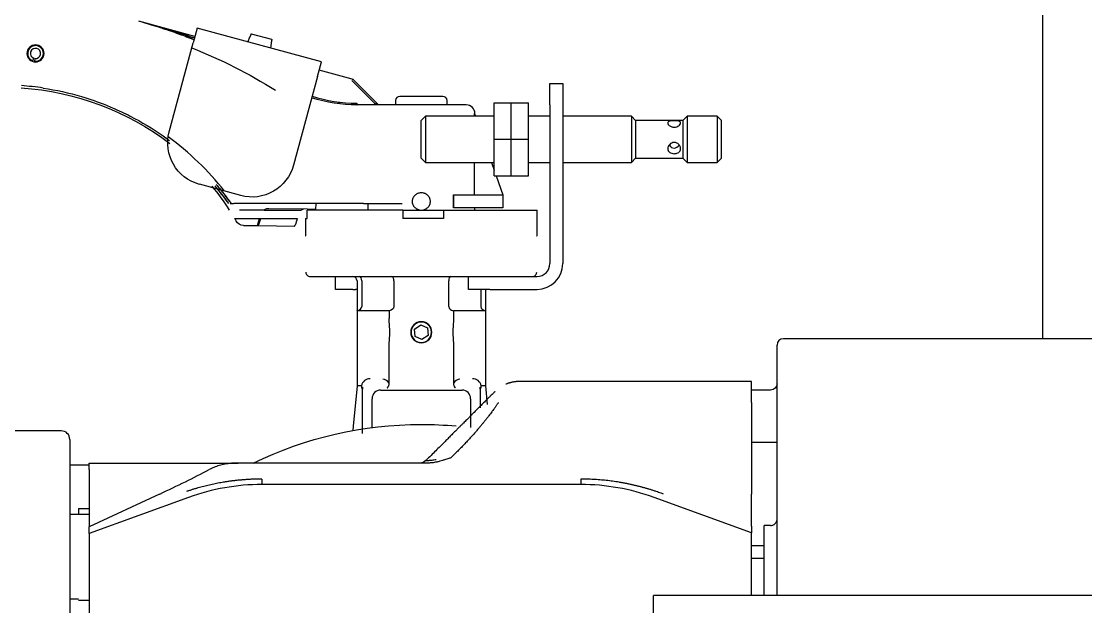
# Model space of a CAD drawing. Header units: millimetres. Extents: x 0 to 1189, y 0 to 841.
# Drawn here: x 152.09 to 168.64, y 502.67 to 511.77 of the extents above; entities that cross this region are included whole.
import ezdxf

# ---------------------------------------------------------------- set-up
doc = ezdxf.new("R2010")
doc.units = ezdxf.units.MM
doc.layers.add('2', color=7, linetype='CONTINUOUS', true_color=0xffffff)

msp = doc.modelspace()

# ---------------------------------------------------------------- linework, layer by layer
at = {"layer": '2', "color": 252, "linetype": 'Continuous'}
for p, q in [((167.977, 506.834), (167.977, 525.101)), ((154.79, 511.532), (153.917, 511.768)), ((154.79, 511.532), (153.917, 511.768)), ((154.825, 511.66), (154.764, 511.435)), ((154.825, 511.66), (154.764, 511.435)), ((156.755, 511.138), (154.825, 511.66)), ((156.755, 511.138), (154.825, 511.66)), ((155.983, 511.485), (155.667, 511.57)), ((155.983, 511.485), (155.667, 511.57)), ((154.389, 510.051), (154.764, 511.435)), ((154.389, 510.051), (154.764, 511.435)), ((155.64, 511.519), (155.613, 511.447)), ((155.64, 511.519), (155.613, 511.447)), ((155.642, 511.519), (155.64, 511.519)), ((155.642, 511.519), (155.64, 511.519)), ((155.967, 511.351), (155.981, 511.427)), ((155.967, 511.351), (155.981, 511.427)), ((155.979, 511.427), (155.981, 511.427)), ((155.979, 511.427), (155.981, 511.427)), ((152.262, 511.143), (152.266, 511.154)), ((152.262, 511.143), (152.266, 511.154)), ((152.266, 511.154), (152.281, 511.193)), ((152.266, 511.154), (152.281, 511.193)), ((152.296, 511.147), (152.294, 511.135)), ((152.296, 511.147), (152.294, 511.135)), ((152.301, 511.188), (152.296, 511.147)), ((152.301, 511.188), (152.296, 511.147)), ((156.694, 510.912), (156.755, 511.138)), ((156.694, 510.912), (156.755, 511.138)), ((156.694, 510.912), (156.32, 509.529)), ((156.694, 510.912), (156.32, 509.529)), ((157.235, 510.87), (156.721, 511.009)), ((157.235, 510.87), (156.721, 511.009)), ((157.228, 510.846), (157.582, 510.493)), ((157.228, 510.846), (157.582, 510.493)), ((157.634, 510.477), (157.25, 510.861)), ((157.634, 510.477), (157.25, 510.861)), ((160.31, 510.801), (160.51, 510.801)), ((160.31, 510.468), (160.31, 510.801)), ((160.51, 510.801), (160.51, 510.468)), ((157.978, 510.601), (157.977, 510.601)), ((157.978, 510.601), (157.977, 510.601)), ((158.643, 510.601), (157.978, 510.601)), ((158.643, 510.601), (157.978, 510.601)), ((157.01, 510.496), (157.01, 510.488)), ((157.01, 510.496), (157.01, 510.488)), ((157.412, 510.468), (157.31, 510.468)), ((157.412, 510.468), (157.31, 510.468)), ((158.059, 510.468), (157.412, 510.468)), ((158.059, 510.468), (157.412, 510.468)), ((157.636, 510.475), (157.634, 510.477)), ((157.636, 510.475), (157.634, 510.477)), ((157.657, 510.468), (157.648, 510.469)), ((157.657, 510.468), (157.648, 510.469)), ((157.91, 510.534), (157.91, 510.468)), ((157.91, 510.534), (157.91, 510.468)), ((159.01, 510.468), (158.059, 510.468)), ((159.01, 510.468), (158.059, 510.468)), ((158.71, 510.468), (158.71, 510.534)), ((158.71, 510.468), (158.71, 510.534)), ((160.31, 510.468), (160.31, 508.001)), ((160.51, 510.468), (160.51, 508.001)), ((159.137, 510.334), (159.152, 510.293)), ((159.137, 510.293), (159.137, 510.334)), ((159.137, 510.334), (159.152, 510.293)), ((159.137, 510.293), (159.137, 510.334)), ((159.143, 510.317), (159.143, 510.334)), ((159.143, 510.317), (159.143, 510.334)), ((159.137, 509.068), (159.137, 509.575)), ((159.137, 509.068), (159.137, 509.575)), ((159.401, 509.575), (159.443, 509.452)), ((159.401, 509.575), (159.443, 509.452)), ((155.502, 509.06), (154.859, 509.234)), ((155.502, 509.06), (154.859, 509.234)), ((159.473, 509.368), (159.577, 509.068)), ((159.473, 509.368), (159.577, 509.068)), ((158.81, 508.868), (158.81, 509.068)), ((158.81, 509.068), (158.81, 509.068)), ((158.81, 509.068), (159.577, 509.068)), ((158.81, 509.068), (158.81, 508.868)), ((158.81, 508.868), (158.81, 509.068)), ((158.81, 509.068), (159.577, 509.068)), ((158.81, 509.068), (158.81, 509.068)), ((158.81, 509.068), (158.81, 508.868)), ((159.577, 509.068), (159.577, 508.868)), ((159.577, 509.068), (159.577, 508.868)), ((157.412, 508.934), (155.392, 508.934)), ((157.412, 508.934), (155.392, 508.934)), ((156.671, 508.843), (156.673, 508.934)), ((156.671, 508.843), (156.673, 508.934)), ((157.412, 508.934), (158.011, 508.934)), ((157.412, 508.934), (158.011, 508.934)), ((157.477, 508.934), (157.477, 508.834)), ((157.477, 508.934), (157.477, 508.834)), ((155.866, 508.834), (155.48, 508.834)), ((155.866, 508.834), (155.48, 508.834)), ((155.866, 508.834), (156.441, 508.834)), ((155.866, 508.834), (156.441, 508.834)), ((156.538, 508.846), (155.94, 508.855)), ((156.538, 508.846), (155.94, 508.855)), ((156.533, 508.701), (156.533, 508.834)), ((156.533, 508.701), (156.533, 508.834)), ((158.023, 508.834), (156.533, 508.834)), ((158.023, 508.834), (156.533, 508.834)), ((156.671, 508.843), (156.538, 508.846)), ((156.671, 508.843), (156.538, 508.846)), ((158.023, 508.834), (158.023, 508.701)), ((158.024, 508.834), (158.023, 508.834)), ((158.023, 508.834), (158.023, 508.701)), ((158.024, 508.834), (158.023, 508.834)), ((158.024, 508.834), (158.024, 508.701)), ((158.024, 508.834), (158.655, 508.834)), ((158.024, 508.834), (158.024, 508.701)), ((158.024, 508.834), (158.655, 508.834)), ((158.655, 508.834), (158.655, 508.701)), ((158.655, 508.834), (158.655, 508.701)), ((158.655, 508.834), (160.11, 508.834)), ((158.655, 508.834), (160.11, 508.834)), ((158.81, 508.868), (158.81, 508.868)), ((159.577, 508.868), (158.81, 508.868)), ((159.577, 508.868), (158.81, 508.868)), ((158.81, 508.868), (158.81, 508.868)), ((159.143, 508.834), (159.143, 508.868)), ((159.143, 508.834), (159.143, 508.868)), ((160.11, 508.434), (160.11, 508.834)), ((160.11, 508.434), (160.11, 508.834)), ((155.498, 508.701), (155.544, 508.701)), ((155.498, 508.701), (155.544, 508.701)), ((155.542, 508.595), (155.762, 508.591)), ((155.542, 508.595), (155.762, 508.591)), ((155.544, 508.701), (155.794, 508.701)), ((155.544, 508.701), (155.794, 508.701)), ((155.762, 508.591), (155.794, 508.701)), ((155.762, 508.591), (155.794, 508.701)), ((155.762, 508.591), (155.776, 508.591)), ((155.762, 508.591), (155.776, 508.591)), ((155.776, 508.591), (156.34, 508.582)), ((155.776, 508.591), (156.34, 508.582)), ((155.784, 508.609), (155.813, 508.701)), ((155.784, 508.609), (155.813, 508.701)), ((155.794, 508.701), (155.813, 508.701)), ((155.794, 508.701), (155.813, 508.701)), ((155.813, 508.701), (156.381, 508.701)), ((155.813, 508.701), (156.381, 508.701)), ((156.51, 508.701), (156.51, 508.434)), ((156.51, 508.701), (156.51, 508.434)), ((156.51, 508.701), (156.533, 508.701)), ((156.51, 508.701), (156.533, 508.701)), ((158.655, 508.701), (158.023, 508.701)), ((158.655, 508.701), (158.023, 508.701)), ((156.51, 508.434), (156.515, 508.434)), ((156.51, 508.434), (156.515, 508.434)), ((160.104, 508.434), (160.105, 508.434)), ((160.104, 508.434), (160.105, 508.434)), ((160.11, 508.434), (160.105, 508.434)), ((160.11, 508.434), (160.105, 508.434)), ((156.582, 507.801), (159.043, 507.801)), ((156.582, 507.801), (159.043, 507.801)), ((156.977, 507.601), (156.977, 507.801)), ((159.043, 507.601), (159.043, 507.801)), ((159.043, 507.801), (159.377, 507.801)), ((159.377, 507.801), (160.11, 507.801)), ((157.243, 507.601), (156.977, 507.601)), ((157.243, 507.601), (157.284, 507.601)), ((157.31, 507.601), (157.284, 507.601)), ((157.31, 507.734), (157.31, 507.268)), ((157.31, 507.734), (157.31, 507.268)), ((157.383, 507.734), (157.383, 507.333)), ((157.383, 507.734), (157.383, 507.333)), ((157.883, 507.734), (157.883, 507.333)), ((157.883, 507.734), (157.883, 507.333)), ((158.737, 507.333), (158.737, 507.734)), ((158.737, 507.333), (158.737, 507.734)), ((159.377, 507.601), (159.043, 507.601)), ((159.237, 507.601), (159.237, 507.333)), ((159.237, 507.601), (159.237, 507.333)), ((159.31, 507.601), (159.31, 507.268)), ((159.31, 507.601), (159.31, 507.268)), ((159.377, 507.601), (160.11, 507.601)), ((157.31, 507.268), (157.31, 506.101)), ((157.81, 507.268), (157.31, 507.268)), ((157.31, 507.268), (157.31, 506.101)), ((157.81, 507.268), (157.31, 507.268)), ((157.81, 507.268), (157.81, 507.146)), ((157.81, 507.268), (157.81, 507.146)), ((158.81, 507.268), (158.81, 507.146)), ((159.31, 507.268), (158.81, 507.268)), ((158.81, 507.268), (158.81, 507.146)), ((159.31, 507.268), (158.81, 507.268)), ((159.31, 507.268), (159.31, 506.101)), ((159.31, 507.268), (159.31, 506.101)), ((158.206, 506.984), (158.301, 507.049)), ((158.206, 506.984), (158.301, 507.049)), ((158.215, 506.869), (158.206, 506.984)), ((158.215, 506.869), (158.206, 506.984)), ((158.301, 507.049), (158.405, 507)), ((158.301, 507.049), (158.405, 507)), ((158.405, 507), (158.414, 506.885)), ((158.405, 507), (158.414, 506.885)), ((158.319, 506.819), (158.215, 506.869)), ((158.319, 506.819), (158.215, 506.869)), ((158.414, 506.885), (158.319, 506.819)), ((158.414, 506.885), (158.319, 506.819)), ((168.81, 506.834), (163.943, 506.834)), ((157.81, 506.142), (157.81, 506.722)), ((157.81, 506.142), (157.81, 506.722)), ((158.81, 506.722), (158.81, 506.142)), ((158.81, 506.722), (158.81, 506.142)), ((163.843, 505.648), (163.843, 506.734)), ((157.31, 506.101), (157.25, 505.475)), ((157.31, 506.101), (157.25, 505.475)), ((157.379, 506.101), (157.31, 506.101)), ((157.379, 506.101), (157.31, 506.101)), ((159.31, 506.101), (159.241, 506.101)), ((159.31, 506.101), (159.241, 506.101)), ((159.31, 506.101), (159.335, 505.811)), ((159.31, 506.101), (159.335, 505.811)), ((163.443, 506.168), (159.831, 506.168)), ((163.443, 505.841), (163.443, 506.168)), ((157.677, 506.034), (158.943, 506.034)), ((157.677, 506.034), (158.943, 506.034)), ((163.743, 506.034), (163.443, 506.034)), ((157.543, 505.452), (157.543, 505.901)), ((157.543, 505.452), (157.543, 505.901)), ((159.077, 505.901), (159.077, 505.452)), ((159.077, 505.901), (159.077, 505.452)), ((163.443, 505.841), (163.443, 504.419)), ((163.843, 504.418), (163.843, 505.648)), ((157.25, 505.475), (157.243, 505.405)), ((157.25, 505.475), (157.243, 505.405)), ((152.71, 505.401), (148.443, 505.401)), ((152.843, 505.268), (152.843, 504.504)), ((163.843, 505.218), (163.443, 505.218)), ((153.143, 504.868), (152.843, 504.868)), ((153.143, 504.901), (155.461, 504.901)), ((153.143, 504.798), (153.143, 504.901)), ((153.143, 504.798), (153.143, 503.91)), ((158.423, 504.901), (155.461, 504.901)), ((152.843, 504.504), (152.843, 503.534)), ((160.789, 504.568), (155.831, 504.568)), ((154.24, 504.419), (153.143, 503.91)), ((154.691, 504.366), (153.143, 503.803)), ((163.443, 503.815), (161.929, 504.366)), ((163.443, 503.922), (163.443, 504.419)), ((163.843, 502.844), (163.843, 504.418)), ((153.143, 504.101), (152.843, 504.101)), ((152.977, 504.196), (153.143, 504.196)), ((152.977, 504.196), (152.977, 504.101)), ((153.143, 503.803), (153.143, 503.91)), ((153.143, 503.803), (153.143, 495.199)), ((163.443, 503.922), (163.443, 503.815)), ((163.443, 502.844), (163.443, 503.815)), ((163.743, 503.93), (163.643, 503.93)), ((163.643, 503.418), (163.643, 503.93)), ((163.443, 503.618), (163.643, 503.618)), ((163.643, 503.418), (163.443, 503.418)), ((163.643, 502.844), (163.643, 503.418)), ((152.843, 502.792), (152.977, 502.792)), ((170.92, 502.844), (161.92, 502.844)), ((161.92, 496.178), (161.92, 502.844)), ((152.977, 502.768), (153.143, 502.768))]:
    msp.add_line(p, q, dxfattribs=at)
at = {"layer": '2', "color": 60, "linetype": 'Continuous'}
for p, q in [((159.443, 510.501), (159.71, 510.501)), ((159.443, 509.934), (159.443, 510.501)), ((159.71, 510.501), (159.977, 510.501)), ((159.71, 509.934), (159.71, 510.501)), ((159.71, 509.934), (159.71, 510.501)), ((159.977, 509.934), (159.977, 510.501)), ((158.377, 510.293), (158.31, 510.227)), ((158.31, 509.642), (158.31, 510.227)), ((159.443, 510.293), (158.377, 510.293)), ((158.377, 510.293), (158.377, 509.575)), ((160.31, 510.293), (159.977, 510.293)), ((161.577, 510.293), (160.51, 510.293)), ((161.643, 510.227), (161.577, 510.293)), ((161.577, 510.293), (161.577, 510.245)), ((161.577, 510.245), (161.577, 509.575)), ((162.377, 510.227), (161.643, 510.227)), ((161.643, 510.227), (161.643, 510.187)), ((162.443, 510.293), (162.377, 510.227)), ((162.377, 510.227), (162.377, 510.187)), ((162.91, 510.293), (162.443, 510.293)), ((162.443, 510.293), (162.443, 509.575)), ((162.977, 510.227), (162.91, 510.293)), ((162.91, 510.293), (162.91, 510.245)), ((162.91, 510.245), (162.91, 509.575)), ((162.977, 510.187), (162.977, 510.227)), ((161.643, 510.187), (161.643, 509.642)), ((162.377, 510.187), (162.377, 509.642)), ((162.977, 509.642), (162.977, 510.187)), ((159.443, 509.934), (159.71, 509.934)), ((159.443, 509.368), (159.443, 509.934)), ((159.71, 509.934), (159.977, 509.934)), ((159.71, 509.368), (159.71, 509.934)), ((159.71, 509.368), (159.71, 509.934)), ((159.977, 509.368), (159.977, 509.934)), ((158.31, 509.642), (158.377, 509.575)), ((158.377, 509.575), (159.443, 509.575)), ((159.977, 509.575), (160.31, 509.575)), ((160.51, 509.575), (161.577, 509.575)), ((161.577, 509.575), (161.643, 509.642)), ((161.643, 509.642), (162.377, 509.642)), ((162.377, 509.642), (162.443, 509.575)), ((162.443, 509.575), (162.91, 509.575)), ((162.91, 509.575), (162.977, 509.642)), ((159.443, 509.368), (159.71, 509.368)), ((159.71, 509.368), (159.977, 509.368))]:
    msp.add_line(p, q, dxfattribs=at)
at = {"layer": '2', "color": 252, "linetype": 'Continuous', "extrusion": (0, 0, -1)}
for centre, radius in [((-152.31, 511.268), 0.133), ((-152.31, 511.268), 0.133), ((-158.31, 506.934), 0.164), ((-158.31, 506.934), 0.164), ((-158.31, 506.934), 0.159), ((-158.31, 506.934), 0.159)]:
    msp.add_circle(centre, radius, dxfattribs=at)
at = {"layer": '2', "color": 252, "linetype": 'Continuous'}
for centre, radius, start, end in [((151.783, 503.88), 8.171, 68.6292, 74.8556), ((151.783, 503.88), 8.171, 69.0519, 74.8556), ((152.31, 511.268), 0.122, 263.1804, 248.7804), ((152.31, 511.268), 0.122, 263.1804, 248.7804), ((152.31, 511.268), 0.08, 263.1804, 248.7804), ((152.31, 511.268), 0.08, 263.1804, 248.7804), ((157.308, 512.726), 2.233, 251.8106, 270), ((157.308, 512.726), 2.233, 251.8106, 270), ((157.977, 510.534), 0.0667, 90, 180), ((157.977, 510.534), 0.0667, 90, 180), ((158.643, 510.534), 0.0667, 0, 90), ((158.643, 510.534), 0.0667, 0, 90), ((159.01, 510.334), 0.133, 0, 90), ((159.01, 510.334), 0.133, 0, 90), ((151.787, 506.411), 4.4, 38.1366, 54.0013), ((151.787, 506.411), 4.4, 38.1366, 54.0013), ((155.938, 508.722), 0.133, 89.0744, 122.6376), ((155.938, 508.722), 0.133, 89.0744, 122.6376), ((160.11, 508.001), 0.2, 270, 0), ((160.11, 508.001), 0.4, 270, 0), ((157.243, 507.734), 0.0667, 0, 90), ((157.243, 507.734), 0.0667, 0, 90), ((163.943, 506.734), 0.1, 90, 180), ((157.677, 505.901), 0.133, 90, 180), ((157.677, 505.901), 0.133, 90, 180), ((158.943, 505.901), 0.133, 0, 90), ((158.943, 505.901), 0.133, 0, 90), ((152.71, 505.268), 0.133, 0, 90), ((155.831, 501.234), 3.333, 90, 110), ((160.789, 501.234), 3.333, 70, 90)]:
    msp.add_arc(centre, radius, start, end, dxfattribs=at)
at = {"layer": '2', "color": 252, "linetype": 'Continuous', "extrusion": (0, 0, -1)}
for centre, radius, start, end in [((-151.783, 503.88), 8.038, 111.6034, 121.9787), ((-151.783, 503.88), 8.038, 111.6034, 121.9787), ((-151.787, 506.411), 4.333, 93.9905, 127.1024), ((-151.787, 506.411), 4.333, 93.9905, 127.1024), ((-157.226, 510.838), 0.0333, 105.1444, 135), ((-157.226, 510.838), 0.0333, 105.1444, 135), ((-157.31, 512.734), 2.267, 270, 288.1449), ((-157.31, 512.734), 2.267, 270, 288.1449), ((-155.033, 509.877), 0.667, 285.1444, 15.1444), ((-155.033, 509.877), 0.667, 285.1444, 15.1444), ((-155.677, 509.703), 0.667, 195.1444, 285.1444), ((-155.677, 509.703), 0.667, 195.1444, 285.1444), ((-151.416, 506.28), 4.667, 141.2023, 146.8221), ((-151.416, 506.28), 4.667, 141.2023, 146.8221), ((-151.787, 506.411), 4.333, 139.8029, 144.3952), ((-151.787, 506.411), 4.333, 140.6645, 144.3952), ((-151.416, 506.28), 4.667, 148.757, 149.338), ((-151.416, 506.28), 4.667, 148.757, 149.338), ((-155.545, 508.728), 0.133, 270.9256, 329.338), ((-155.545, 508.728), 0.133, 270.9256, 329.338), ((-163.743, 506.134), 0.1, 180, 270), ((-158.31, 499.501), 6, 64.1588, 90), ((-158.31, 499.501), 6, 90, 95.1638), ((-158.288, 505.034), 0.133, 225.0001, 270.0001)]:
    msp.add_arc(centre, radius, start, end, dxfattribs=at)
at = {"layer": '2', "color": 252, "linetype": 'Continuous'}
for centre, major_axis, ratio, start_param, end_param in [((151.787, 506.411), (0.483, 4.34), 1, 6.246535, 6.3244), ((151.787, 506.411), (0.483, 4.34), 1, 6.246535, 6.3244), ((157.563, 510.501), (-0.0708, 0.0237), 0.02637, 1.85007, 3.194467), ((157.563, 510.501), (-0.0708, 0.0237), 0.02637, 1.85007, 3.194467), ((155.784, 508.618), (0.0076, 0.0265), 0.097531, 3.163175, 4.389575), ((155.784, 508.618), (0.0076, 0.0265), 0.097531, 3.163175, 4.389575), ((157.799, 499.888), (0.663, 11.697), 0.244604, 0.73151, 0.744588), ((157.799, 499.888), (0.663, 11.697), 0.244604, 0.73151, 0.744588), ((157.354, 507.734), (0, 0.0667), 0.433232, 4.712389, 6.283185), ((157.354, 507.734), (0, 0.0667), 0.433232, 4.712389, 6.283185), ((157.854, 507.734), (0, 0.0667), 0.433232, 4.712389, 6.283185), ((157.854, 507.734), (0, 0.0667), 0.433232, 4.712389, 6.283185), ((158.766, 507.734), (0, 0.0667), 0.433232, 0, 1.570796), ((158.766, 507.734), (0, 0.0667), 0.433232, 0, 1.570796), ((157.291, 507.333), (0.0914, 0), 0.729537, 4.917111, 6.283185), ((157.291, 507.333), (0.0914, 0), 0.729537, 4.917111, 6.283185), ((158.829, 507.333), (-0.0914, 0), 0.729537, 0, 1.366074), ((158.829, 507.333), (-0.0914, 0), 0.729537, 0, 1.366074), ((159.329, 507.333), (-0.0914, 0), 0.729537, 0, 1.366074), ((159.329, 507.333), (-0.0914, 0), 0.729537, 0, 1.366074), ((157.516, 506.077), (-0.128, 0.056), 0.946928, 5.104262, 6.532888), ((157.516, 506.077), (-0.128, 0.056), 0.946928, 5.104262, 6.532888), ((157.705, 506.07), (0, 0.133), 0.9375, 5.28226, 6.248279), ((157.705, 506.07), (0, 0.133), 0.9375, 5.28226, 6.248279), ((158.915, 506.07), (0, 0.133), 0.9375, 0.034907, 1.000925), ((158.915, 506.07), (0, 0.133), 0.9375, 0.034907, 1.000925), ((159.104, 506.077), (0.128, 0.056), 0.946928, 6.033483, 7.462108), ((159.104, 506.077), (0.128, 0.056), 0.946928, 6.033483, 7.462108), ((152.93, 504.419), (3.346, 1.35), 0.144305, 5.05597, 5.323572)]:
    msp.add_ellipse(centre, major_axis=major_axis, ratio=ratio, start_param=start_param, end_param=end_param, dxfattribs=at)
at = {"layer": '2', "color": 60, "linetype": 'Continuous'}
msp.add_ellipse((162.243, 509.934), major_axis=(0, 0.137), ratio=0.732051, start_param=2.309465, end_param=4.000034, dxfattribs=at)
at = {"layer": '2', "color": 252, "linetype": 'Continuous', "extrusion": (0, 0, -1)}
msp.add_ellipse((157.791, 507.333), major_axis=(0.0914, 0), ratio=0.729537, start_param=0, end_param=1.366074, dxfattribs=at)
msp.add_ellipse((157.791, 507.333), major_axis=(0.0914, 0), ratio=0.729537, start_param=0, end_param=1.366074, dxfattribs=at)
at = {"layer": '2', "color": 252, "linetype": 'Continuous'}
for points, degree in [([(154.075, 511.724), (154.167, 511.698), (154.259, 511.672), (154.35, 511.644)], 3), ([(154.075, 511.724), (154.128, 511.709), (154.182, 511.694), (154.235, 511.678)], 3), ([(154.236, 511.678), (154.197, 511.689), (154.158, 511.701), (154.12, 511.712)], 3), ([(155.223, 509.105), (155.267, 509.049), (155.309, 508.992), (155.35, 508.934)], 3), ([(155.763, 508.595), (155.776, 508.591)], 1), ([(155.763, 508.595), (155.776, 508.591)], 1), ([(159.833, 506.168), (159.725, 506.168), (159.625, 506.126)], 2), ([(157.395, 506.082), (157.395, 506.068), (157.395, 506.048)], 2), ([(157.395, 506.082), (157.395, 506.068), (157.395, 506.048)], 2), ([(159.225, 506.047), (159.225, 506.057), (159.225, 506.075), (159.225, 506.082)], 2), ([(159.225, 506.047), (159.225, 506.057), (159.225, 506.075), (159.225, 506.082)], 2), ([(159.225, 506.047), (159.225, 505.951), (159.225, 505.855), (159.225, 505.759)], 3), ([(159.225, 506.047), (159.225, 505.951), (159.225, 505.855), (159.225, 505.759)], 3), ([(159.506, 505.836), (159.504, 505.833), (159.5, 505.827), (159.492, 505.815), (159.482, 505.8), (159.47, 505.784), (159.457, 505.765), (159.442, 505.744), (159.424, 505.72), (159.405, 505.695), (159.384, 505.667), (159.361, 505.637), (159.336, 505.604), (159.309, 505.57), (159.279, 505.533), (159.247, 505.494), (159.213, 505.453), (159.176, 505.409), (159.136, 505.363), (159.093, 505.316), (159.048, 505.265), (158.999, 505.213), (158.947, 505.158), (158.891, 505.102), (158.832, 505.043), (158.79, 505.002), (158.769, 504.982)], 3), ([(159.509, 505.841), (159.508, 505.84), (159.508, 505.839), (159.507, 505.838), (159.506, 505.837), (159.506, 505.836)], 3), ([(159.128, 505.686), (159.126, 505.684), (159.122, 505.679), (159.113, 505.67), (159.102, 505.66), (159.089, 505.647), (159.075, 505.632), (159.058, 505.615), (159.038, 505.596), (159.017, 505.574), (158.992, 505.549), (158.964, 505.522), (158.933, 505.491), (158.899, 505.457), (158.861, 505.418), (158.818, 505.376), (158.772, 505.329), (158.721, 505.278), (158.665, 505.222), (158.603, 505.161), (158.535, 505.093), (158.462, 505.019), (158.41, 504.967), (158.382, 504.94)], 3), ([(159.132, 505.689), (159.131, 505.689), (159.131, 505.688), (159.13, 505.687), (159.129, 505.686), (159.128, 505.686)], 3), ([(155.461, 504.901), (155.443, 504.901), (155.407, 504.9), (155.355, 504.897), (155.306, 504.891), (155.258, 504.883), (155.212, 504.873), (155.168, 504.862), (155.125, 504.849), (155.085, 504.834), (155.046, 504.817), (155.021, 504.805), (155.009, 504.798)], 3), ([(162.076, 504.419), (162.064, 504.424), (162.038, 504.432), (162.001, 504.445), (161.976, 504.454), (161.963, 504.458)], 3), ([(152.843, 503.534), (152.843, 503.437), (152.843, 503.25), (152.843, 502.99), (152.843, 502.749), (152.843, 502.525), (152.843, 502.317), (152.843, 502.123), (152.843, 501.944), (152.843, 501.777), (152.843, 501.623), (152.843, 501.48), (152.843, 501.347), (152.843, 501.224), (152.843, 501.112), (152.843, 501.008), (152.843, 500.89), (152.843, 500.754), (152.843, 500.603), (152.843, 500.439), (152.843, 500.253), (152.843, 500.038), (152.843, 499.792), (152.843, 499.602), (152.843, 499.501)], 3)]:
    msp.add_open_spline(points, degree=degree, dxfattribs=at)
for points, knots in [([(154.779, 511.509), (154.703, 511.534), (154.552, 511.583), (154.332, 511.65), (154.188, 511.692), (154.12, 511.712)], [0, 0, 0, 0, 0.345445, 0.69089, 1, 1, 1, 1]), ([(154.253, 511.669), (154.276, 511.662), (154.316, 511.649), (154.356, 511.636), (154.373, 511.63)], [0, 0, 0, 0, 0.568733, 1, 1, 1, 1]), ([(154.253, 511.669), (154.276, 511.662), (154.316, 511.649), (154.356, 511.636), (154.373, 511.63)], [0, 0, 0, 0, 0.568733, 1, 1, 1, 1]), ([(154.779, 511.509), (154.703, 511.534), (154.561, 511.58), (154.417, 511.624), (154.35, 511.644)], [0, 0, 0, 0, 0.529687, 1, 1, 1, 1]), ([(154.489, 511.59), (154.508, 511.584), (154.602, 511.55), (154.695, 511.515), (154.769, 511.486)], [0, 0, 0, 0, 0.202619, 1, 1, 1, 1]), ([(154.489, 511.59), (154.508, 511.584), (154.602, 511.55), (154.695, 511.515), (154.769, 511.486)], [0, 0, 0, 0, 0.202619, 1, 1, 1, 1]), ([(155.667, 511.57), (155.666, 511.571), (155.664, 511.571), (155.661, 511.569), (155.66, 511.568), (155.659, 511.566)], [0, 0, 0, 0, 0.5, 0.5, 1, 1, 1, 1]), ([(155.667, 511.57), (155.666, 511.571), (155.664, 511.571), (155.661, 511.569), (155.66, 511.568), (155.659, 511.566)], [0, 0, 0, 0, 0.5, 0.5, 1, 1, 1, 1]), ([(155.988, 511.477), (155.988, 511.479), (155.988, 511.481), (155.986, 511.484), (155.984, 511.485), (155.983, 511.485)], [0, 0, 0, 0, 0.5, 0.5, 1, 1, 1, 1]), ([(155.988, 511.477), (155.988, 511.479), (155.988, 511.481), (155.986, 511.484), (155.984, 511.485), (155.983, 511.485)], [0, 0, 0, 0, 0.5, 0.5, 1, 1, 1, 1]), ([(152.429, 510.73), (152.63, 510.7), (152.964, 510.626), (153.317, 510.503), (153.569, 510.399), (153.692, 510.341), (153.783, 510.294)], [0, 0, 0, 0, 0.428571, 0.714286, 0.785714, 1, 1, 1, 1]), ([(152.429, 510.73), (152.63, 510.7), (152.964, 510.626), (153.317, 510.503), (153.569, 510.399), (153.692, 510.341), (153.783, 510.294)], [0, 0, 0, 0, 0.428571, 0.714286, 0.785714, 1, 1, 1, 1]), ([(157.01, 510.496), (157.01, 510.496), (157.011, 510.497), (157.016, 510.497), (157.022, 510.497), (157.031, 510.497), (157.038, 510.498), (157.043, 510.498)], [0, 0, 0, 0, 0.214286, 0.428571, 0.571429, 0.714286, 1, 1, 1, 1]), ([(157.01, 510.496), (157.01, 510.496), (157.011, 510.497), (157.016, 510.497), (157.022, 510.497), (157.031, 510.497), (157.038, 510.498), (157.043, 510.498)], [0, 0, 0, 0, 0.214286, 0.428571, 0.571429, 0.714286, 1, 1, 1, 1]), ([(157.308, 510.493), (157.308, 510.485), (157.309, 510.479), (157.309, 510.47), (157.31, 510.468), (157.31, 510.468)], [0, 0, 0, 0, 0.5, 0.5, 1, 1, 1, 1]), ([(157.308, 510.493), (157.308, 510.485), (157.309, 510.479), (157.309, 510.47), (157.31, 510.468), (157.31, 510.468)], [0, 0, 0, 0, 0.5, 0.5, 1, 1, 1, 1]), ([(157.582, 510.493), (157.582, 510.488), (157.582, 510.481), (157.583, 510.473), (157.583, 510.469), (157.584, 510.468), (157.584, 510.468)], [0, 0, 0, 0, 0.285714, 0.571429, 0.714286, 1, 1, 1, 1]), ([(157.582, 510.493), (157.582, 510.488), (157.582, 510.481), (157.583, 510.473), (157.583, 510.469), (157.584, 510.468), (157.584, 510.468)], [0, 0, 0, 0, 0.285714, 0.571429, 0.714286, 1, 1, 1, 1]), ([(153.783, 510.294), (153.96, 510.203), (154.166, 510.079), (154.361, 509.938), (154.394, 509.914)], [0, 0, 0, 0, 0.831653, 1, 1, 1, 1]), ([(153.783, 510.294), (153.96, 510.203), (154.153, 510.087), (154.335, 509.957), (154.355, 509.942)], [0, 0, 0, 0, 0.891367, 1, 1, 1, 1]), ([(155.121, 509.231), (155.137, 509.211), (155.217, 509.115), (155.293, 509.015), (155.35, 508.934)], [0, 0, 0, 0, 0.203065, 1, 1, 1, 1]), ([(158.282, 508.833), (158.273, 508.834), (158.265, 508.837), (158.253, 508.842), (158.249, 508.844), (158.241, 508.848), (158.237, 508.85), (158.226, 508.858), (158.219, 508.864), (158.206, 508.876), (158.2, 508.883), (158.193, 508.895), (158.191, 508.898), (158.186, 508.906), (158.184, 508.911), (158.179, 508.923), (158.177, 508.932), (158.174, 508.945), (158.173, 508.949), (158.172, 508.958), (158.172, 508.963), (158.172, 508.976), (158.173, 508.985), (158.176, 508.999), (158.177, 509.003), (158.179, 509.012), (158.182, 509.02), (158.186, 509.028), (158.191, 509.036), (158.193, 509.04), (158.2, 509.052), (158.206, 509.059), (158.219, 509.071), (158.226, 509.077), (158.241, 509.087), (158.249, 509.091), (158.261, 509.096), (158.266, 509.098), (158.274, 509.101), (158.279, 509.102), (158.292, 509.104), (158.301, 509.105), (158.319, 509.105), (158.328, 509.104), (158.341, 509.102), (158.346, 509.101), (158.354, 509.098), (158.359, 509.097), (158.371, 509.091), (158.379, 509.087), (158.39, 509.08), (158.394, 509.077), (158.401, 509.071), (158.404, 509.068), (158.414, 509.059), (158.419, 509.052), (158.43, 509.037), (158.434, 509.029), (158.439, 509.016), (158.44, 509.012), (158.443, 509.003), (158.444, 508.999), (158.447, 508.986), (158.448, 508.977), (158.448, 508.968)], [0, 0, 0, 0, 0.041374, 0.041374, 0.063161, 0.063161, 0.084948, 0.084948, 0.128522, 0.128522, 0.172096, 0.172096, 0.193883, 0.193883, 0.21567, 0.21567, 0.259244, 0.259244, 0.281031, 0.281031, 0.302818, 0.302818, 0.346391, 0.346391, 0.368178, 0.368178, 0.389965, 0.411752, 0.411752, 0.433539, 0.433539, 0.477113, 0.477113, 0.520687, 0.520687, 0.564261, 0.564261, 0.586048, 0.586048, 0.607835, 0.607835, 0.651409, 0.651409, 0.694983, 0.694983, 0.71677, 0.71677, 0.738557, 0.738557, 0.78213, 0.78213, 0.803917, 0.803917, 0.825704, 0.825704, 0.869278, 0.869278, 0.912852, 0.912852, 0.934639, 0.934639, 0.956426, 0.956426, 1, 1, 1, 1]), ([(158.282, 508.833), (158.273, 508.834), (158.265, 508.837), (158.253, 508.842), (158.249, 508.844), (158.241, 508.848), (158.237, 508.85), (158.226, 508.858), (158.219, 508.864), (158.206, 508.876), (158.2, 508.883), (158.193, 508.895), (158.191, 508.898), (158.186, 508.906), (158.184, 508.911), (158.179, 508.923), (158.177, 508.932), (158.174, 508.945), (158.173, 508.949), (158.172, 508.958), (158.172, 508.963), (158.172, 508.976), (158.173, 508.985), (158.176, 508.999), (158.177, 509.003), (158.179, 509.012), (158.182, 509.02), (158.186, 509.028), (158.191, 509.036), (158.193, 509.04), (158.2, 509.052), (158.206, 509.059), (158.219, 509.071), (158.226, 509.077), (158.241, 509.087), (158.249, 509.091), (158.261, 509.096), (158.266, 509.098), (158.274, 509.101), (158.279, 509.102), (158.292, 509.104), (158.301, 509.105), (158.319, 509.105), (158.328, 509.104), (158.341, 509.102), (158.346, 509.101), (158.354, 509.098), (158.359, 509.097), (158.371, 509.091), (158.379, 509.087), (158.39, 509.08), (158.394, 509.077), (158.401, 509.071), (158.404, 509.068), (158.414, 509.059), (158.419, 509.052), (158.43, 509.037), (158.434, 509.029), (158.439, 509.016), (158.44, 509.012), (158.443, 509.003), (158.444, 508.999), (158.447, 508.986), (158.448, 508.977), (158.448, 508.968)], [0, 0, 0, 0, 0.041374, 0.041374, 0.063161, 0.063161, 0.084948, 0.084948, 0.128522, 0.128522, 0.172096, 0.172096, 0.193883, 0.193883, 0.21567, 0.21567, 0.259244, 0.259244, 0.281031, 0.281031, 0.302818, 0.302818, 0.346391, 0.346391, 0.368178, 0.368178, 0.389965, 0.411752, 0.411752, 0.433539, 0.433539, 0.477113, 0.477113, 0.520687, 0.520687, 0.564261, 0.564261, 0.586048, 0.586048, 0.607835, 0.607835, 0.651409, 0.651409, 0.694983, 0.694983, 0.71677, 0.71677, 0.738557, 0.738557, 0.78213, 0.78213, 0.803917, 0.803917, 0.825704, 0.825704, 0.869278, 0.869278, 0.912852, 0.912852, 0.934639, 0.934639, 0.956426, 0.956426, 1, 1, 1, 1]), ([(155.338, 508.934), (155.346, 508.934), (155.354, 508.934), (155.372, 508.934), (155.382, 508.934), (155.392, 508.934)], [0, 0, 0, 0, 0.489551, 0.489551, 1, 1, 1, 1]), ([(155.35, 508.934), (155.354, 508.934), (155.358, 508.934), (155.372, 508.934), (155.382, 508.934), (155.392, 508.934)], [0, 0, 0, 0, 0.324325, 0.324325, 1, 1, 1, 1]), ([(158.448, 508.968), (158.448, 508.958), (158.447, 508.949), (158.444, 508.936), (158.443, 508.932), (158.441, 508.923), (158.439, 508.919), (158.434, 508.906), (158.43, 508.898), (158.422, 508.887), (158.419, 508.884), (158.414, 508.877), (158.411, 508.873), (158.401, 508.864), (158.394, 508.858), (158.383, 508.85), (158.379, 508.848), (158.371, 508.844), (158.363, 508.84), (158.354, 508.837), (158.348, 508.835), (158.346, 508.834), (158.343, 508.834)], [0, 0, 0, 0, 0.14794, 0.14794, 0.22191, 0.22191, 0.29588, 0.29588, 0.44382, 0.44382, 0.51779, 0.51779, 0.59176, 0.59176, 0.7397, 0.7397, 0.81367, 0.81367, 0.88764, 0.96161, 0.96161, 1, 1, 1, 1]), ([(158.448, 508.968), (158.448, 508.958), (158.447, 508.949), (158.444, 508.936), (158.443, 508.932), (158.441, 508.923), (158.439, 508.919), (158.434, 508.906), (158.43, 508.898), (158.422, 508.887), (158.419, 508.884), (158.414, 508.877), (158.411, 508.873), (158.401, 508.864), (158.394, 508.858), (158.383, 508.85), (158.379, 508.848), (158.371, 508.844), (158.363, 508.84), (158.354, 508.837), (158.348, 508.835), (158.346, 508.834), (158.343, 508.834)], [0, 0, 0, 0, 0.14794, 0.14794, 0.22191, 0.22191, 0.29588, 0.29588, 0.44382, 0.44382, 0.51779, 0.51779, 0.59176, 0.59176, 0.7397, 0.7397, 0.81367, 0.81367, 0.88764, 0.96161, 0.96161, 1, 1, 1, 1]), ([(156.482, 508.846), (156.474, 508.847), (156.467, 508.846), (156.454, 508.841), (156.447, 508.838), (156.441, 508.834)], [0, 0, 0, 0, 0.5, 0.5, 1, 1, 1, 1]), ([(156.482, 508.846), (156.474, 508.847), (156.467, 508.846), (156.454, 508.841), (156.447, 508.838), (156.441, 508.834)], [0, 0, 0, 0, 0.5, 0.5, 1, 1, 1, 1]), ([(155.406, 508.701), (155.406, 508.701), (155.408, 508.701), (155.417, 508.701), (155.424, 508.701), (155.45, 508.701), (155.473, 508.701), (155.498, 508.701)], [0, 0, 0, 0, 0.25, 0.25, 0.5, 0.5, 1, 1, 1, 1]), ([(155.406, 508.701), (155.406, 508.701), (155.408, 508.701), (155.417, 508.701), (155.424, 508.701), (155.45, 508.701), (155.473, 508.701), (155.498, 508.701)], [0, 0, 0, 0, 0.25, 0.25, 0.5, 0.5, 1, 1, 1, 1]), ([(156.34, 508.582), (156.34, 508.582), (156.341, 508.584), (156.344, 508.59), (156.346, 508.594), (156.347, 508.599)], [0, 0, 0, 0, 0.5, 0.5, 1, 1, 1, 1]), ([(156.34, 508.582), (156.34, 508.582), (156.341, 508.584), (156.344, 508.59), (156.346, 508.594), (156.347, 508.599)], [0, 0, 0, 0, 0.5, 0.5, 1, 1, 1, 1]), ([(156.515, 507.868), (156.515, 507.859), (156.517, 507.85), (156.524, 507.834), (156.529, 507.827), (156.541, 507.814), (156.548, 507.809), (156.564, 507.803), (156.573, 507.801), (156.582, 507.801)], [0, 0, 0, 0, 0.25, 0.25, 0.5, 0.5, 0.75, 0.75, 1, 1, 1, 1]), ([(156.515, 507.868), (156.515, 507.859), (156.517, 507.85), (156.524, 507.834), (156.529, 507.827), (156.541, 507.814), (156.548, 507.809), (156.564, 507.803), (156.573, 507.801), (156.582, 507.801)], [0, 0, 0, 0, 0.25, 0.25, 0.5, 0.5, 0.75, 0.75, 1, 1, 1, 1]), ([(160.038, 507.801), (160.047, 507.801), (160.056, 507.803), (160.072, 507.809), (160.079, 507.814), (160.091, 507.827), (160.096, 507.834), (160.103, 507.85), (160.105, 507.859), (160.105, 507.868)], [0, 0, 0, 0, 0.25, 0.25, 0.5, 0.5, 0.75, 0.75, 1, 1, 1, 1]), ([(157.81, 506.722), (157.81, 506.758), (157.812, 506.793), (157.817, 506.863), (157.82, 506.898), (157.821, 506.969), (157.818, 507.004), (157.812, 507.075), (157.81, 507.11), (157.81, 507.146)], [0, 0, 0, 0, 0.25, 0.25, 0.5, 0.5, 0.75, 0.75, 1, 1, 1, 1]), ([(157.81, 506.722), (157.81, 506.758), (157.812, 506.793), (157.817, 506.863), (157.82, 506.898), (157.821, 506.969), (157.818, 507.004), (157.812, 507.075), (157.81, 507.11), (157.81, 507.146)], [0, 0, 0, 0, 0.25, 0.25, 0.5, 0.5, 0.75, 0.75, 1, 1, 1, 1]), ([(158.81, 507.146), (158.81, 507.111), (158.808, 507.076), (158.803, 507.005), (158.8, 506.97), (158.799, 506.9), (158.802, 506.864), (158.808, 506.794), (158.81, 506.758), (158.81, 506.722)], [0, 0, 0, 0, 0.25, 0.25, 0.5, 0.5, 0.75, 0.75, 1, 1, 1, 1]), ([(158.81, 507.146), (158.81, 507.111), (158.808, 507.076), (158.803, 507.005), (158.8, 506.97), (158.799, 506.9), (158.802, 506.864), (158.808, 506.794), (158.81, 506.758), (158.81, 506.722)], [0, 0, 0, 0, 0.25, 0.25, 0.5, 0.5, 0.75, 0.75, 1, 1, 1, 1]), ([(157.395, 506.048), (157.393, 506.053), (157.391, 506.057), (157.387, 506.072), (157.385, 506.081), (157.383, 506.092), (157.383, 506.095), (157.381, 506.099), (157.381, 506.099), (157.38, 506.1), (157.38, 506.1), (157.379, 506.101), (157.379, 506.101), (157.379, 506.101)], [0, 0, 0, 0, 0.184418, 0.184418, 0.568801, 0.568801, 0.801485, 0.801485, 0.904771, 0.904771, 0.953181, 0.953181, 1, 1, 1, 1]), ([(157.395, 506.048), (157.393, 506.053), (157.391, 506.057), (157.387, 506.072), (157.385, 506.081), (157.383, 506.092), (157.383, 506.095), (157.381, 506.099), (157.381, 506.099), (157.38, 506.1), (157.38, 506.1), (157.379, 506.101), (157.379, 506.101), (157.379, 506.101)], [0, 0, 0, 0, 0.184418, 0.184418, 0.568801, 0.568801, 0.801485, 0.801485, 0.904771, 0.904771, 0.953181, 0.953181, 1, 1, 1, 1]), ([(157.781, 506.07), (157.783, 506.071), (157.785, 506.074), (157.79, 506.079), (157.794, 506.086), (157.799, 506.093), (157.804, 506.106), (157.808, 506.118), (157.81, 506.131), (157.81, 506.138), (157.81, 506.142)], [0, 0, 0, 0, 0.076082, 0.158836, 0.249796, 0.363371, 0.499864, 0.74975, 0.858461, 1, 1, 1, 1]), ([(157.781, 506.07), (157.783, 506.071), (157.785, 506.074), (157.79, 506.079), (157.794, 506.086), (157.799, 506.093), (157.804, 506.106), (157.808, 506.118), (157.81, 506.131), (157.81, 506.138), (157.81, 506.142)], [0, 0, 0, 0, 0.076082, 0.158836, 0.249796, 0.363371, 0.499864, 0.74975, 0.858461, 1, 1, 1, 1]), ([(158.81, 506.142), (158.81, 506.14), (158.81, 506.137), (158.81, 506.131), (158.812, 506.12), (158.815, 506.107), (158.82, 506.096), (158.825, 506.087), (158.831, 506.078), (158.837, 506.072), (158.839, 506.07)], [0, 0, 0, 0, 0.059084, 0.118258, 0.236585, 0.472511, 0.603105, 0.712565, 0.868776, 1, 1, 1, 1]), ([(158.81, 506.142), (158.81, 506.14), (158.81, 506.137), (158.81, 506.131), (158.812, 506.12), (158.815, 506.107), (158.82, 506.096), (158.825, 506.087), (158.831, 506.078), (158.837, 506.072), (158.839, 506.07)], [0, 0, 0, 0, 0.059084, 0.118258, 0.236585, 0.472511, 0.603105, 0.712565, 0.868776, 1, 1, 1, 1]), ([(159.241, 506.101), (159.24, 506.101), (159.24, 506.1), (159.239, 506.098), (159.238, 506.097), (159.237, 506.093), (159.237, 506.091), (159.236, 506.084), (159.235, 506.079), (159.232, 506.064), (159.229, 506.055), (159.225, 506.047)], [0, 0, 0, 0, 0.0625, 0.0625, 0.125, 0.125, 0.25, 0.25, 0.5, 0.5, 1, 1, 1, 1]), ([(159.241, 506.101), (159.24, 506.101), (159.24, 506.1), (159.239, 506.098), (159.238, 506.097), (159.237, 506.093), (159.237, 506.091), (159.236, 506.084), (159.235, 506.079), (159.232, 506.064), (159.229, 506.055), (159.225, 506.047)], [0, 0, 0, 0, 0.0625, 0.0625, 0.125, 0.125, 0.25, 0.25, 0.5, 0.5, 1, 1, 1, 1]), ([(157.397, 505.359), (157.397, 505.363), (157.397, 505.367), (157.396, 505.597), (157.395, 505.823), (157.395, 506.048)], [0, 0, 0, 0, 0.018645, 0.018645, 1, 1, 1, 1]), ([(157.397, 505.359), (157.397, 505.363), (157.397, 505.367), (157.396, 505.597), (157.395, 505.823), (157.395, 506.048)], [0, 0, 0, 0, 0.018645, 0.018645, 1, 1, 1, 1]), ([(159.454, 506.011), (159.454, 506.011), (159.453, 506.01), (159.447, 506.004), (159.433, 505.99), (159.411, 505.969), (159.383, 505.94), (159.347, 505.905), (159.304, 505.862), (159.254, 505.812), (159.197, 505.755), (159.154, 505.712), (159.132, 505.689)], [0, 0, 0, 0, 0.053308, 0.158496, 0.263684, 0.368872, 0.47406, 0.579248, 0.684436, 0.789624, 0.894812, 1, 1, 1, 1]), ([(158.54, 504.951), (158.518, 504.948), (158.48, 504.943), (158.435, 504.938), (158.406, 504.935), (158.391, 504.935), (158.385, 504.935), (158.382, 504.937), (158.381, 504.938), (158.382, 504.939), (158.382, 504.94)], [0, 0, 0, 0, 0.255501, 0.442851, 0.591516, 0.725665, 0.791693, 0.860821, 0.927542, 1, 1, 1, 1]), ([(158.769, 504.982), (158.754, 504.977), (158.726, 504.967), (158.683, 504.953), (158.64, 504.94), (158.596, 504.927), (158.552, 504.917), (158.512, 504.909), (158.479, 504.904), (158.45, 504.901), (158.432, 504.901), (158.423, 504.901)], [0, 0, 0, 0, 0.132953, 0.251044, 0.384587, 0.505011, 0.639874, 0.76161, 0.845664, 0.925041, 1, 1, 1, 1]), ([(155.831, 504.651), (155.823, 504.651), (155.805, 504.651), (155.78, 504.651), (155.754, 504.651), (155.728, 504.65), (155.702, 504.649), (155.676, 504.648), (155.65, 504.647), (155.624, 504.646), (155.598, 504.644), (155.572, 504.642), (155.546, 504.64), (155.521, 504.638), (155.495, 504.636), (155.469, 504.633), (155.442, 504.631), (155.416, 504.628), (155.39, 504.625), (155.364, 504.622), (155.338, 504.618), (155.312, 504.615), (155.286, 504.611), (155.26, 504.607), (155.228, 504.602), (155.191, 504.595), (155.147, 504.587), (155.103, 504.578), (155.059, 504.569), (155.014, 504.559), (154.97, 504.549), (154.925, 504.538), (154.881, 504.526), (154.836, 504.514), (154.791, 504.501), (154.747, 504.487), (154.702, 504.473), (154.672, 504.463), (154.657, 504.458)], [0, 0, 0, 0, 0.021534, 0.043094, 0.064681, 0.086293, 0.107931, 0.129594, 0.151282, 0.172995, 0.194732, 0.216494, 0.238279, 0.260088, 0.28192, 0.303774, 0.325651, 0.347551, 0.369472, 0.391416, 0.413382, 0.43537, 0.457381, 0.479414, 0.501469, 0.538515, 0.57578, 0.613265, 0.650969, 0.688892, 0.727033, 0.765392, 0.803966, 0.842753, 0.881752, 0.920961, 0.960377, 1, 1, 1, 1]), ([(155.831, 504.651), (155.831, 504.64), (155.831, 504.629), (155.831, 504.608), (155.831, 504.599), (155.831, 504.584), (155.831, 504.578), (155.831, 504.57), (155.831, 504.568), (155.831, 504.568)], [0, 0, 0, 0, 0.25, 0.25, 0.5, 0.5, 0.75, 0.75, 1, 1, 1, 1]), ([(161.963, 504.458), (161.956, 504.46), (161.941, 504.465), (161.918, 504.473), (161.896, 504.48), (161.873, 504.487), (161.851, 504.494), (161.829, 504.501), (161.806, 504.507), (161.784, 504.514), (161.761, 504.52), (161.739, 504.526), (161.717, 504.532), (161.694, 504.538), (161.672, 504.543), (161.65, 504.549), (161.628, 504.554), (161.606, 504.559), (161.583, 504.564), (161.561, 504.569), (161.539, 504.574), (161.517, 504.578), (161.495, 504.583), (161.473, 504.587), (161.451, 504.591), (161.429, 504.595), (161.408, 504.599), (161.376, 504.604), (161.336, 504.61), (161.286, 504.618), (161.236, 504.624), (161.186, 504.63), (161.136, 504.635), (161.087, 504.639), (161.037, 504.643), (160.987, 504.646), (160.937, 504.648), (160.888, 504.65), (160.838, 504.651), (160.805, 504.651), (160.789, 504.651)], [0, 0, 0, 0, 0.019836, 0.039621, 0.059354, 0.079036, 0.098665, 0.118242, 0.137767, 0.157239, 0.176658, 0.196024, 0.215337, 0.234596, 0.253801, 0.272952, 0.292049, 0.311092, 0.330079, 0.349012, 0.36789, 0.386713, 0.405481, 0.424195, 0.442853, 0.461456, 0.480004, 0.498497, 0.540753, 0.582928, 0.625019, 0.667029, 0.708957, 0.750802, 0.792561, 0.834233, 0.875814, 0.917304, 0.9587, 1, 1, 1, 1]), ([(163.743, 503.93), (163.751, 503.93), (163.758, 503.931), (163.773, 503.934), (163.78, 503.937), (163.793, 503.943), (163.799, 503.947), (163.81, 503.956), (163.815, 503.961), (163.823, 503.971), (163.827, 503.977), (163.833, 503.989), (163.836, 503.995), (163.842, 504.014), (163.843, 504.027), (163.843, 504.04)], [0, 0, 0, 0, 0.125, 0.125, 0.25, 0.25, 0.375, 0.375, 0.5, 0.5, 0.625, 0.625, 0.75, 0.75, 1, 1, 1, 1])]:
    msp.add_open_spline(points, degree=3, knots=knots, dxfattribs=at)
for points, weights, degree in [([(155.659, 511.566), (155.651, 511.543), (155.642, 511.519)], [1, 1.00008240616, 1], 2), ([(155.659, 511.566), (155.651, 511.543), (155.642, 511.519)], [1, 1.00008240616, 1], 2), ([(155.979, 511.427), (155.983, 511.453), (155.988, 511.477)], [1, 1.00008240641, 1], 2), ([(155.979, 511.427), (155.983, 511.453), (155.988, 511.477)], [1, 1.00008240641, 1], 2), ([(160.789, 504.651), (160.789, 504.6), (160.789, 504.568), (160.789, 504.568)], [1.10815092461, 0.946854145843, 0.965976426839, 1.16551776759], 3)]:
    msp.add_rational_spline(points, weights, degree=degree, dxfattribs=at)
at = {"layer": '2', "color": 60, "linetype": 'Continuous'}
for points in [[(162.343, 510.187), (162.343, 510.184), (162.343, 510.181), (162.34, 510.173), (162.338, 510.17), (162.331, 510.159), (162.323, 510.151), (162.305, 510.138), (162.294, 510.132), (162.27, 510.124), (162.257, 510.122), (162.237, 510.122), (162.23, 510.123), (162.217, 510.125), (162.211, 510.126), (162.193, 510.132), (162.182, 510.138), (162.168, 510.148), (162.164, 510.151), (162.157, 510.159), (162.154, 510.162), (162.146, 510.173), (162.143, 510.181), (162.143, 510.194), (162.146, 510.2), (162.154, 510.207), (162.157, 510.209), (162.164, 510.212), (162.168, 510.214), (162.182, 510.218), (162.193, 510.22), (162.211, 510.221), (162.217, 510.222), (162.23, 510.222), (162.237, 510.222), (162.257, 510.222), (162.27, 510.222), (162.294, 510.22), (162.305, 510.218), (162.319, 510.214), (162.323, 510.212), (162.33, 510.209), (162.333, 510.207), (162.338, 510.202), (162.34, 510.2), (162.343, 510.194), (162.343, 510.191), (162.343, 510.187)], [(162.143, 509.788), (162.143, 509.794), (162.144, 509.8), (162.147, 509.811), (162.149, 509.817), (162.156, 509.834), (162.164, 509.845), (162.182, 509.863), (162.193, 509.87), (162.217, 509.881), (162.23, 509.883), (162.25, 509.883), (162.257, 509.883), (162.269, 509.88), (162.276, 509.878), (162.294, 509.87), (162.305, 509.863), (162.319, 509.849), (162.323, 509.844), (162.33, 509.834), (162.333, 509.828), (162.341, 509.811), (162.343, 509.799), (162.343, 509.777), (162.341, 509.766), (162.333, 509.751), (162.33, 509.747), (162.323, 509.738), (162.319, 509.734), (162.305, 509.724), (162.294, 509.719), (162.276, 509.714), (162.269, 509.712), (162.257, 509.711), (162.25, 509.71), (162.23, 509.71), (162.217, 509.712), (162.193, 509.719), (162.182, 509.724), (162.168, 509.734), (162.164, 509.738), (162.157, 509.747), (162.154, 509.751), (162.149, 509.761), (162.147, 509.766), (162.144, 509.777), (162.143, 509.782), (162.143, 509.788)]]:
    msp.add_open_spline(points, degree=3, knots=[0, 0, 0, 0, 0.03125, 0.03125, 0.0625, 0.0625, 0.125, 0.125, 0.1875, 0.1875, 0.25, 0.25, 0.28125, 0.28125, 0.3125, 0.3125, 0.375, 0.375, 0.40625, 0.40625, 0.4375, 0.4375, 0.5, 0.5, 0.5625, 0.5625, 0.59375, 0.59375, 0.625, 0.625, 0.6875, 0.6875, 0.71875, 0.71875, 0.75, 0.75, 0.8125, 0.8125, 0.875, 0.875, 0.90625, 0.90625, 0.9375, 0.9375, 0.96875, 0.96875, 1, 1, 1, 1], dxfattribs=at)

doc.saveas('drawing.dxf')
